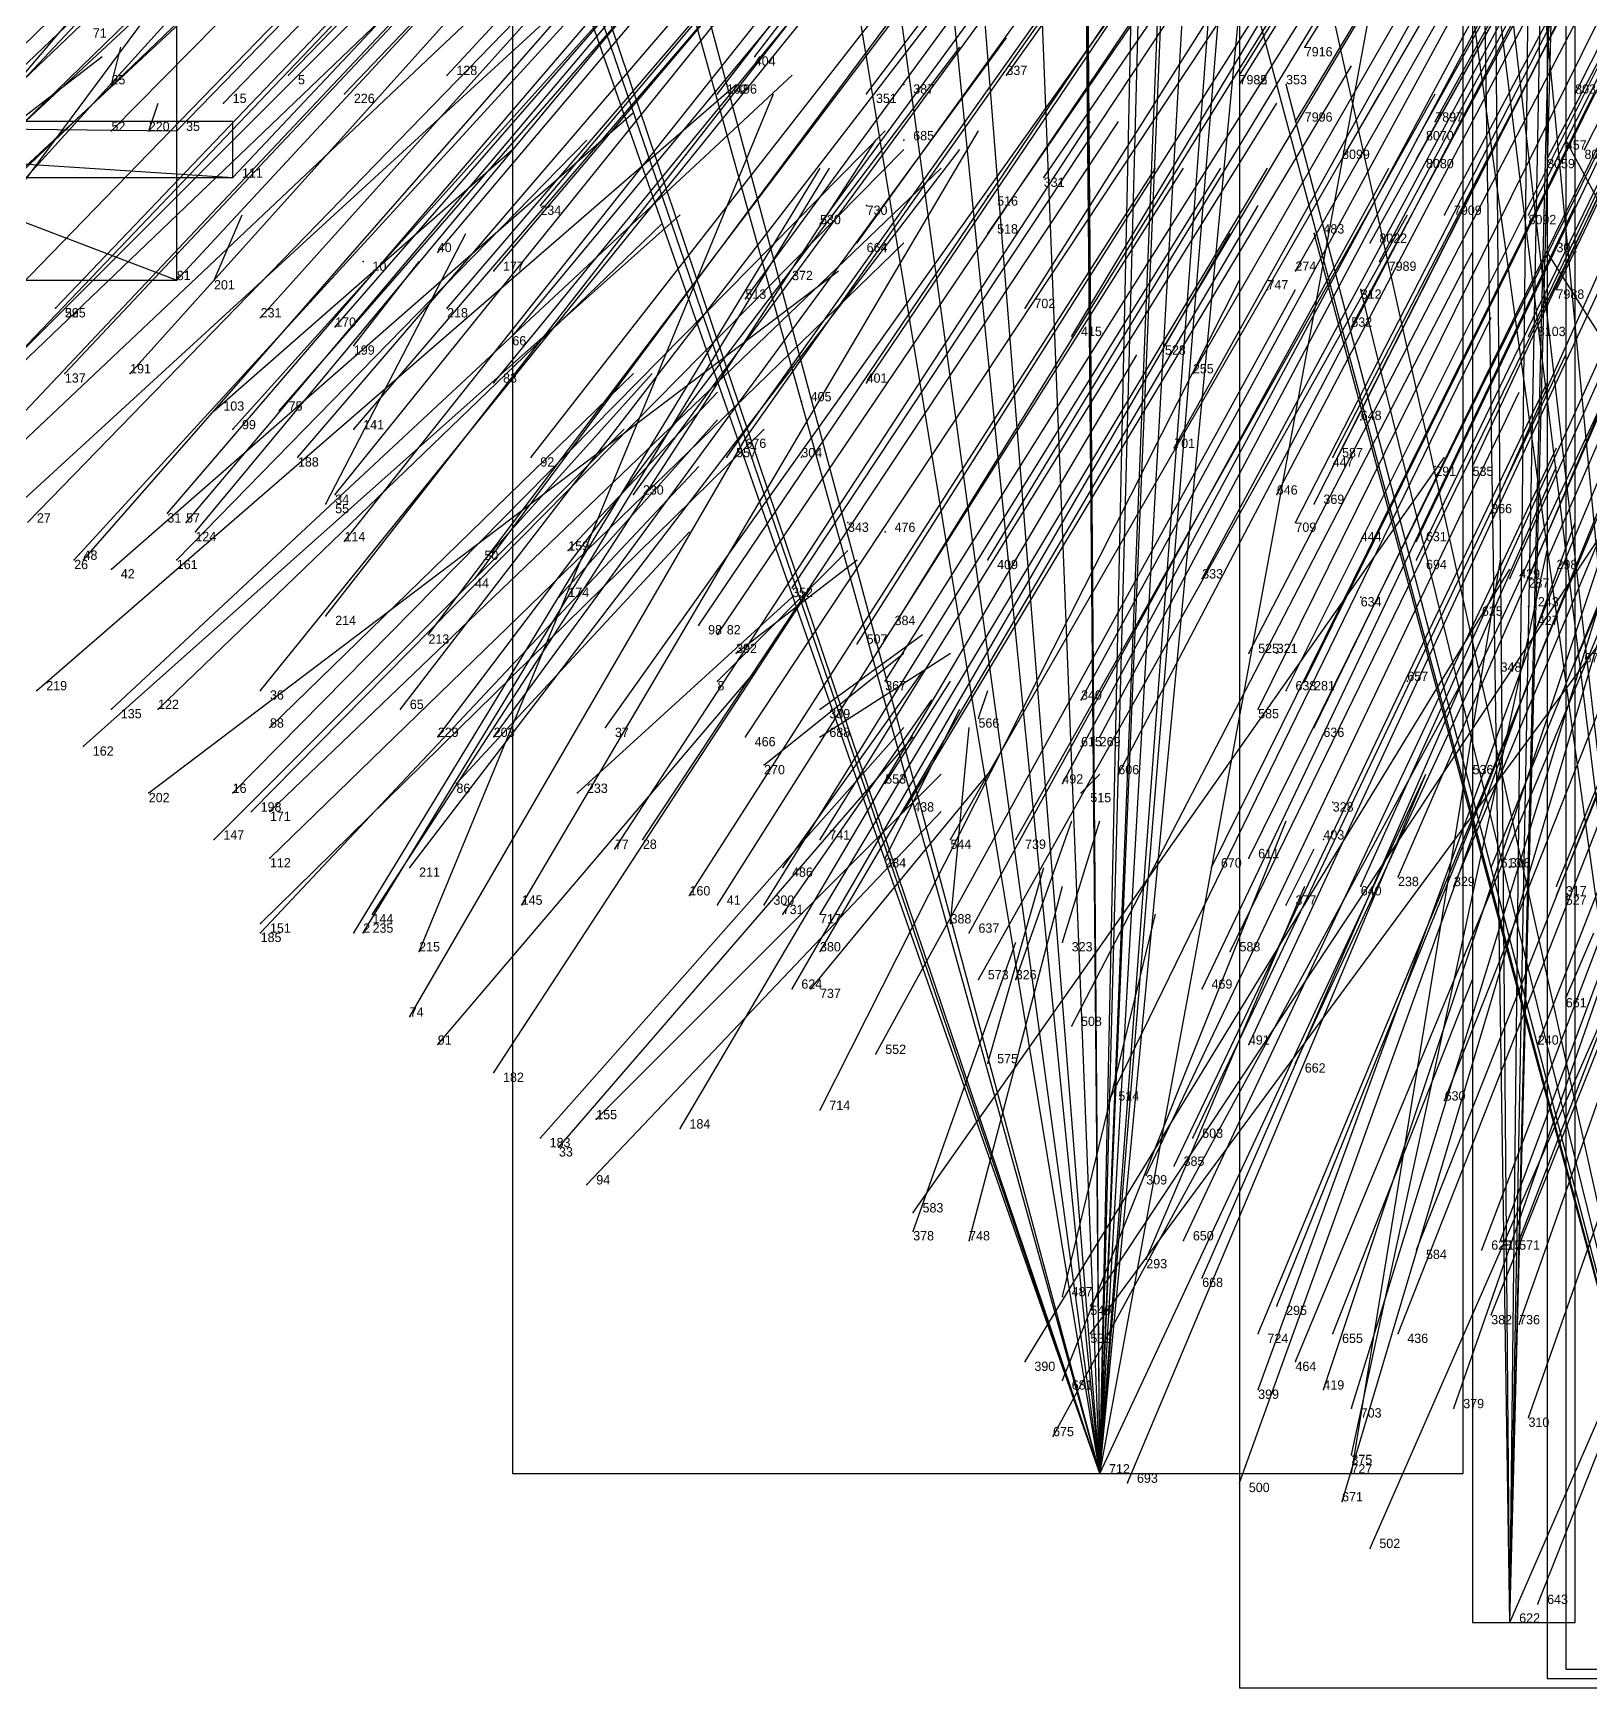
# Model space of a CAD drawing. Extents: x -0.5 to 0.59, y -0.5 to 0.59.
# Drawn here: x -0.3204 to -0.1534, y -0.479 to -0.3015 of the extents above; entities that cross this region are included whole.
import ezdxf

# ---------------------------------------------------------------- set-up
doc = ezdxf.new("R2010")
doc.units = 0
for name, color, linetype in [('Clients', 3, 'CONTINUOUS'), ('Facilities', 3, 'CONTINUOUS'), ('Facilities_lines', 3, 'CONTINUOUS'), ('Min_max_boxes', 1, 'CONTINUOUS'), ('Normals', 1, 'CONTINUOUS'), ('Source_points', 5, 'CONTINUOUS'), ('Text', 3, 'CONTINUOUS')]:
    doc.layers.add(name, color=color, linetype=linetype)

msp = doc.modelspace()

# ---------------------------------------------------------------- linework, layer by layer
at = {"layer": 'Clients', "color": 5}
for p in [(-0.186, -0.307, -1.25), (-0.305, -0.312, -1.09), (-0.156, -0.313, -1.25), (-0.299, -0.317, -1.089), (-0.183, -0.323, -1.25), (-0.158, -0.325, -1.25), (-0.305, -0.328, -1.119), (-0.178, -0.329, -1.25)]:
    msp.add_point(p, dxfattribs=at)
at = {"layer": 'Facilities', "color": 3}
for p in [(-0.184, -0.303, -0.887), (-0.243, -0.304, -0.974), (-0.312, -0.307, -1.25), (-0.293, -0.306, -1.06), (-0.276, -0.306, -1.03), (-0.246, -0.307, -1.25), (-0.227, -0.307, -1.25), (-0.216, -0.306, -0.936), (-0.191, -0.306, -0.903), (-0.191, -0.307, -0.903), (-0.287, -0.308, -1.053), (-0.247, -0.308, -0.987), (-0.231, -0.308, -0.963), (-0.155, -0.308, -0.862), (-0.3, -0.309, -1.076), (-0.312, -0.312, -1.103), (-0.308, -0.312, -1.25), (-0.185, -0.311, -0.904), (-0.17, -0.311, -0.885), (-0.227, -0.313, -1.25), (-0.172, -0.313, -0.892), (-0.154, -0.314, -0.875), (-0.18, -0.315, -0.907), (-0.172, -0.315, -0.897), (-0.158, -0.315, -0.881), (-0.212, -0.317, -0.955), (-0.218, -0.319, -1.25), (-0.266, -0.32, -1.041), (-0.231, -0.32, -1.25), (-0.169, -0.321, -0.906), (-0.16, -0.321, -0.897), (-0.236, -0.322, -0.998), (-0.218, -0.323, -0.974), (-0.232, -0.324, -0.996), (-0.177, -0.324, -0.922), (-0.285, -0.326, -1.25), (-0.277, -0.325, -1.067), (-0.176, -0.326, -0.926), (-0.301, -0.328, -1.25), (-0.271, -0.327, -1.06), (-0.24, -0.328, -1.25), (-0.185, -0.327, -0.939), (-0.244, -0.33, -1.027), (-0.188, -0.329, -1.25), (-0.157, -0.329, -0.912), (-0.318, -0.331, -1.147), (-0.318, -0.331, -1.147), (-0.276, -0.331, -1.078), (-0.214, -0.331, -0.984), (-0.296, -0.332, -1.112), (-0.288, -0.333, -1.1), (-0.179, -0.333, -0.945), (-0.286, -0.335, -1.25), (-0.269, -0.334, -1.073), (-0.209, -0.334, -0.984), (-0.199, -0.335, -0.975), (-0.16, -0.334, -0.925), (-0.317, -0.338, -1.16), (-0.31, -0.338, -1.147), (-0.271, -0.339, -1.083), (-0.231, -0.339, -1.025), (-0.196, -0.338, -0.977), (-0.301, -0.342, -1.25), (-0.294, -0.342, -1.127), (-0.238, -0.341, -1.25), (-0.299, -0.344, -1.139), (-0.286, -0.344, -1.118), (-0.178, -0.343, -1.25), (-0.244, -0.345, -1.058), (-0.198, -0.346, -0.996), (-0.292, -0.347, -1.135), (-0.267, -0.347, -1.095), (-0.246, -0.347, -1.062), (-0.238, -0.347, -1.25), (-0.181, -0.347, -0.978), (-0.181, -0.348, -0.981), (-0.17, -0.348, -1.25), (-0.166, -0.348, -0.965), (-0.288, -0.351, -1.136), (-0.256, -0.351, -1.085), (-0.187, -0.351, -0.994), (-0.306, -0.353, -1.169), (-0.289, -0.352, -1.25), (-0.183, -0.352, -0.991), (-0.164, -0.353, -0.973), (-0.304, -0.354, -1.167), (-0.303, -0.355, -1.168), (-0.233, -0.354, -1.25), (-0.229, -0.355, -1.25), (-0.185, -0.354, -1), (-0.287, -0.356, -1.144), (-0.178, -0.356, -1.25), (-0.172, -0.356, -0.987), (-0.316, -0.358, -1.194), (-0.315, -0.358, -1.192), (-0.305, -0.358, -1.25), (-0.272, -0.358, -1.25), (-0.263, -0.357, -1.25), (-0.218, -0.358, -1.048), (-0.172, -0.358, -0.993), (-0.158, -0.358, -0.978), (-0.312, -0.359, -1.25), (-0.273, -0.36, -1.13), (-0.195, -0.36, -1.024), (-0.162, -0.36, -0.986), (-0.16, -0.36, -0.986), (-0.264, -0.362, -1.25), (-0.239, -0.361, -1.083), (-0.178, -0.362, -1.25), (-0.16, -0.363, -1.25), (-0.289, -0.364, -1.163), (-0.249, -0.365, -1.105), (-0.228, -0.365, -1.075), (-0.165, -0.364, -1.25), (-0.159, -0.365, -0.995), (-0.278, -0.366, -1.15), (-0.247, -0.366, -1.103), (-0.232, -0.367, -1.085), (-0.245, -0.368, -1.25), (-0.19, -0.368, -1.034), (-0.187, -0.368, -1.25), (-0.164, -0.369, -1.25), (-0.155, -0.369, -1.001), (-0.32, -0.372, -1.226), (-0.296, -0.372, -1.189), (-0.247, -0.371, -1.25), (-0.229, -0.371, -1.091), (-0.186, -0.372, -1.039), (-0.184, -0.371, -1.036), (-0.173, -0.371, -1.25), (-0.312, -0.374, -1.218), (-0.307, -0.374, -1.25), (-0.281, -0.374, -1.168), (-0.236, -0.374, -1.25), (-0.208, -0.373, -1.068), (-0.189, -0.374, -1.048), (-0.295, -0.376, -1.25), (-0.259, -0.376, -1.141), (-0.219, -0.375, -1.25), (-0.183, -0.376, -1.046), (-0.315, -0.378, -1.25), (-0.277, -0.377, -1.169), (-0.271, -0.377, -1.16), (-0.244, -0.377, -1.123), (-0.236, -0.377, -1.25), (-0.208, -0.378, -1.25), (-0.206, -0.377, -1.075), (-0.242, -0.38, -1.25), (-0.204, -0.381, -1.081), (-0.167, -0.381, -1.25), (-0.308, -0.383, -1.229), (-0.299, -0.383, -1.214), (-0.275, -0.382, -1.25), (-0.262, -0.383, -1.25), (-0.229, -0.382, -1.25), (-0.21, -0.382, -1.09), (-0.208, -0.383, -1.25), (-0.297, -0.385, -1.215), (-0.295, -0.385, -1.214), (-0.227, -0.385, -1.116), (-0.181, -0.384, -1.25), (-0.301, -0.388, -1.25), (-0.255, -0.388, -1.162), (-0.236, -0.388, -1.134), (-0.222, -0.388, -1.119), (-0.215, -0.388, -1.11), (-0.182, -0.388, -1.25), (-0.295, -0.39, -1.223), (-0.258, -0.389, -1.166), (-0.229, -0.39, -1.25), (-0.19, -0.39, -1.084), (-0.28, -0.391, -1.202), (-0.24, -0.391, -1.25), (-0.194, -0.391, -1.09), (-0.174, -0.392, -1.073), (-0.164, -0.391, -1.06), (-0.162, -0.391, -1.25), (-0.25, -0.394, -1.166), (-0.178, -0.393, -1.079), (-0.168, -0.393, -1.068), (-0.157, -0.393, -1.058), (-0.157, -0.394, -1.061), (-0.268, -0.395, -1.193), (-0.247, -0.395, -1.163), (-0.242, -0.395, -1.157), (-0.186, -0.395, -1.25), (-0.296, -0.397, -1.238), (-0.284, -0.396, -1.218), (-0.24, -0.396, -1.25), (-0.236, -0.396, -1.153), (-0.222, -0.397, -1.25), (-0.296, -0.398, -1.241), (-0.286, -0.398, -1.224), (-0.285, -0.398, -1.223), (-0.22, -0.398, -1.136), (-0.21, -0.399, -1.25), (-0.279, -0.4, -1.218), (-0.236, -0.4, -1.161), (-0.192, -0.4, -1.109), (-0.239, -0.404, -1.173), (-0.237, -0.404, -1.25), (-0.219, -0.403, -1.146), (-0.215, -0.403, -1.25), (-0.195, -0.404, -1.121), (-0.156, -0.405, -1.25), (-0.28, -0.407, -1.235), (-0.209, -0.408, -1.145), (-0.277, -0.41, -1.25), (-0.19, -0.41, -1.13), (-0.159, -0.41, -1.099), (-0.23, -0.411, -1.177), (-0.271, -0.413, -1.235), (-0.218, -0.412, -1.25), (-0.185, -0.412, -1.13), (-0.236, -0.417, -1.197), (-0.205, -0.416, -1.159), (-0.169, -0.416, -1.123), (-0.26, -0.418, -1.25), (-0.266, -0.42, -1.244), (-0.251, -0.419, -1.22), (-0.196, -0.42, -1.159), (-0.264, -0.421, -1.25), (-0.201, -0.424, -1.174), (-0.198, -0.423, -1.167), (-0.261, -0.425, -1.246), (-0.226, -0.428, -1.209), (-0.226, -0.43, -1.25), (-0.22, -0.431, -1.25), (-0.197, -0.431, -1.184), (-0.163, -0.431, -1.153), (-0.161, -0.431, -1.25), (-0.201, -0.433, -1.25), (-0.172, -0.432, -1.162), (-0.165, -0.432, -1.156), (-0.195, -0.435, -1.193), (-0.21, -0.437, -1.25), (-0.207, -0.438, -1.212), (-0.187, -0.438, -1.191), (-0.164, -0.439, -1.25), (-0.161, -0.44, -1.171), (-0.207, -0.441, -1.218), (-0.189, -0.441, -1.2), (-0.181, -0.441, -1.25), (-0.174, -0.441, -1.186), (-0.214, -0.444, -1.233), (-0.185, -0.444, -1.204), (-0.21, -0.446, -1.25), (-0.189, -0.447, -1.214), (-0.182, -0.447, -1.206), (-0.179, -0.449, -1.208), (-0.168, -0.449, -1.25), (-0.16, -0.45, -1.195), (-0.211, -0.452, -1.247), (-0.179, -0.454, -1.222), (-0.206, -0.456, -1.25), (-0.179, -0.456, -1.225), (-0.203, -0.457, -1.25), (-0.191, -0.457, -1.239), (-0.18, -0.459, -1.232), (-0.177, -0.464, -1.25), (-0.159, -0.47, -1.239), (-0.162, -0.472, -1.246)]:
    msp.add_point(p, dxfattribs=at)
at = {"layer": 'Facilities_lines', "color": 3}
for p, q in [((-0.162, -0.472, -1.246), (-0.156, -0.155, -1.25)), ((-0.162, -0.472, -1.246), (-0.155, -0.184, -1.25)), ((-0.206, -0.456, -1.25), (-0.186, -0.189, -1.25)), ((-0.162, -0.472, -1.246), (-0.155, -0.2, -1.25)), ((-0.206, -0.456, -1.25), (-0.208, -0.203, -1.25)), ((-0.162, -0.472, -1.246), (-0.159, -0.207, -1.25)), ((-0.162, -0.472, -1.246), (-0.166, -0.212, -1.25)), ((-0.206, -0.456, -1.25), (-0.208, -0.222, -1.25)), ((-0.206, -0.456, -1.25), (-0.2, -0.229, -1.25)), ((-0.206, -0.456, -1.25), (-0.197, -0.23, -1.25)), ((-0.206, -0.456, -1.25), (-0.208, -0.234, -1.25)), ((-0.206, -0.456, -1.25), (-0.236, -0.236, -1.25)), ((-0.206, -0.456, -1.25), (-0.228, -0.236, -1.25)), ((-0.206, -0.456, -1.25), (-0.185, -0.236, -1.25)), ((-0.206, -0.456, -1.25), (-0.197, -0.242, -1.25)), ((-0.162, -0.472, -1.246), (-0.164, -0.243, -1.25)), ((-0.206, -0.456, -1.25), (-0.167, -0.245, -1.25)), ((-0.206, -0.456, -1.25), (-0.214, -0.253, -1.25)), ((-0.206, -0.456, -1.25), (-0.195, -0.262, -1.25)), ((-0.206, -0.456, -1.25), (-0.257, -0.266, -1.25)), ((-0.206, -0.456, -1.25), (-0.221, -0.266, -1.25)), ((-0.206, -0.456, -1.25), (-0.202, -0.27, -1.25)), ((-0.206, -0.456, -1.25), (-0.191, -0.272, -1.25)), ((-0.206, -0.456, -1.25), (-0.268, -0.275, -1.25)), ((-0.206, -0.456, -1.25), (-0.269, -0.276, -1.25)), ((-0.206, -0.456, -1.25), (-0.255, -0.28, -1.25)), ((-0.206, -0.456, -1.25), (-0.264, -0.284, -1.25)), ((-0.141, -0.479, -1.249), (-0.184, -0.286, -1.25)), ((-0.405, -0.29, -1.245), (-0.305, -0.328, -1.119)), ((-0.141, -0.479, -1.249), (-0.159, -0.291, -1.25)), ((-0.141, -0.479, -1.249), (-0.191, -0.292, -1.25)), ((-0.141, -0.479, -1.249), (-0.164, -0.292, -1.25)), ((-0.206, -0.456, -1.25), (-0.232, -0.298, -1.25)), ((-0.141, -0.479, -1.249), (-0.162, -0.297, -1.25)), ((-0.141, -0.479, -1.249), (-0.166, -0.299, -1.25)), ((-0.141, -0.479, -1.249), (-0.186, -0.307, -1.25)), ((-0.391, -0.311, -1.249), (-0.305, -0.312, -1.09)), ((-0.391, -0.311, -1.249), (-0.299, -0.317, -1.089)), ((-0.068, -0.477, -1.25), (-0.156, -0.313, -1.25)), ((-0.141, -0.479, -1.249), (-0.183, -0.323, -1.25)), ((-0.061, -0.478, -1.25), (-0.158, -0.325, -1.25)), ((-0.141, -0.479, -1.249), (-0.178, -0.329, -1.25))]:
    msp.add_line(p, q, dxfattribs=at)
at = {"layer": 'Min_max_boxes', "color": 1}
for p, q in [((-0.158, -0.076, -1.25), (-0.158, -0.478, -1.25)), ((-0.158, -0.076, -1.113), (-0.158, -0.478, -1.113)), ((-0.191, -0.129, -1.25), (-0.191, -0.479, -1.25)), ((-0.191, -0.129, -1.249), (-0.191, -0.479, -1.249)), ((-0.156, -0.135, -1.25), (-0.156, -0.477, -1.25)), ((-0.156, -0.135, -1.25), (-0.156, -0.477, -1.25)), ((-0.166, -0.155, -1.25), (-0.166, -0.472, -1.25)), ((-0.166, -0.155, -1.246), (-0.166, -0.472, -1.246)), ((-0.155, -0.472, -1.25), (-0.155, -0.155, -1.25)), ((-0.155, -0.472, -1.246), (-0.155, -0.155, -1.246)), ((-0.269, -0.189, -1.25), (-0.269, -0.456, -1.25)), ((-0.269, -0.189, -1.25), (-0.269, -0.456, -1.25)), ((-0.167, -0.456, -1.25), (-0.167, -0.189, -1.25)), ((-0.167, -0.456, -1.25), (-0.167, -0.189, -1.25)), ((-0.305, -0.328, -1.245), (-0.305, -0.29, -1.245)), ((-0.305, -0.328, -1.119), (-0.305, -0.29, -1.119)), ((-0.299, -0.311, -1.249), (-0.391, -0.311, -1.249)), ((-0.299, -0.311, -1.089), (-0.391, -0.311, -1.089)), ((-0.299, -0.317, -1.249), (-0.299, -0.311, -1.249)), ((-0.299, -0.317, -1.089), (-0.299, -0.311, -1.089)), ((-0.299, -0.311, -1.249), (-0.299, -0.311, -1.089)), ((-0.391, -0.317, -1.249), (-0.299, -0.317, -1.249)), ((-0.391, -0.317, -1.089), (-0.299, -0.317, -1.089)), ((-0.299, -0.317, -1.249), (-0.299, -0.317, -1.089)), ((-0.405, -0.328, -1.245), (-0.305, -0.328, -1.245)), ((-0.405, -0.328, -1.119), (-0.305, -0.328, -1.119)), ((-0.305, -0.328, -1.245), (-0.305, -0.328, -1.119)), ((-0.269, -0.456, -1.25), (-0.167, -0.456, -1.25)), ((-0.269, -0.456, -1.25), (-0.167, -0.456, -1.25)), ((-0.269, -0.456, -1.25), (-0.269, -0.456, -1.25)), ((-0.167, -0.456, -1.25), (-0.167, -0.456, -1.25)), ((-0.166, -0.472, -1.25), (-0.155, -0.472, -1.25)), ((-0.166, -0.472, -1.246), (-0.155, -0.472, -1.246)), ((-0.166, -0.472, -1.25), (-0.166, -0.472, -1.246)), ((-0.155, -0.472, -1.25), (-0.155, -0.472, -1.246)), ((-0.156, -0.477, -1.25), (-0.065, -0.477, -1.25)), ((-0.156, -0.477, -1.25), (-0.065, -0.477, -1.25)), ((-0.156, -0.477, -1.25), (-0.156, -0.477, -1.25)), ((-0.191, -0.479, -1.25), (-0.123, -0.479, -1.25)), ((-0.191, -0.479, -1.249), (-0.123, -0.479, -1.249)), ((-0.191, -0.479, -1.25), (-0.191, -0.479, -1.249)), ((-0.158, -0.478, -1.25), (-0.049, -0.478, -1.25)), ((-0.158, -0.478, -1.113), (-0.049, -0.478, -1.113)), ((-0.158, -0.478, -1.25), (-0.158, -0.478, -1.113))]:
    msp.add_line(p, q, dxfattribs=at)
at = {"layer": 'Normals', "color": 1}
for p, q in [((-0.184, -0.303, -0.887), (-0.135, -0.225, -0.925)), ((-0.155, -0.308, -0.862), (-0.113, -0.225, -0.899)), ((-0.191, -0.306, -0.903), (-0.142, -0.227, -0.94)), ((-0.191, -0.307, -0.903), (-0.142, -0.228, -0.94)), ((-0.243, -0.304, -0.974), (-0.186, -0.23, -1.01)), ((-0.216, -0.306, -0.936), (-0.162, -0.23, -0.973)), ((-0.17, -0.311, -0.885), (-0.125, -0.229, -0.922)), ((-0.185, -0.311, -0.904), (-0.137, -0.231, -0.941)), ((-0.172, -0.313, -0.892), (-0.127, -0.232, -0.93)), ((-0.154, -0.314, -0.875), (-0.112, -0.231, -0.912)), ((-0.247, -0.308, -0.987), (-0.19, -0.234, -1.023)), ((-0.231, -0.308, -0.963), (-0.175, -0.234, -0.999)), ((-0.18, -0.315, -0.907), (-0.133, -0.234, -0.943)), ((-0.172, -0.315, -0.897), (-0.127, -0.234, -0.934)), ((-0.158, -0.315, -0.881), (-0.115, -0.233, -0.918)), ((-0.276, -0.306, -1.03), (-0.213, -0.238, -1.067)), ((-0.169, -0.321, -0.906), (-0.125, -0.238, -0.943)), ((-0.16, -0.321, -0.897), (-0.118, -0.238, -0.934)), ((-0.293, -0.306, -1.06), (-0.229, -0.24, -1.097)), ((-0.287, -0.308, -1.053), (-0.223, -0.241, -1.09)), ((-0.212, -0.317, -0.955), (-0.16, -0.241, -0.991)), ((-0.3, -0.309, -1.076), (-0.235, -0.242, -1.113)), ((-0.177, -0.324, -0.922), (-0.132, -0.243, -0.96)), ((-0.323, -0.308, -1.116), (-0.256, -0.244, -1.153)), ((-0.176, -0.326, -0.926), (-0.132, -0.244, -0.963)), ((-0.312, -0.312, -1.103), (-0.247, -0.246, -1.14)), ((-0.305, -0.312, -1.09), (-0.24, -0.245, -1.127)), ((-0.218, -0.323, -0.974), (-0.165, -0.246, -1.01)), ((-0.185, -0.327, -0.939), (-0.139, -0.246, -0.976)), ((-0.157, -0.329, -0.912), (-0.117, -0.245, -0.949)), ((-0.236, -0.322, -0.998), (-0.181, -0.247, -1.035)), ((-0.334, -0.315, -1.148), (-0.267, -0.25, -1.185)), ((-0.299, -0.317, -1.089), (-0.235, -0.249, -1.126)), ((-0.266, -0.32, -1.041), (-0.206, -0.249, -1.078)), ((-0.232, -0.324, -0.996), (-0.178, -0.249, -1.034)), ((-0.16, -0.334, -0.925), (-0.12, -0.25, -0.962)), ((-0.214, -0.331, -0.984), (-0.164, -0.252, -1.022)), ((-0.179, -0.333, -0.945), (-0.135, -0.251, -0.982)), ((-0.336, -0.319, -1.157), (-0.269, -0.255, -1.195)), ((-0.277, -0.325, -1.067), (-0.217, -0.254, -1.105)), ((-0.244, -0.33, -1.027), (-0.189, -0.255, -1.064)), ((-0.209, -0.334, -0.984), (-0.161, -0.254, -1.022)), ((-0.271, -0.327, -1.06), (-0.211, -0.256, -1.098)), ((-0.199, -0.335, -0.975), (-0.152, -0.256, -1.013)), ((-0.196, -0.338, -0.977), (-0.15, -0.258, -1.014)), ((-0.305, -0.328, -1.119), (-0.242, -0.26, -1.157)), ((-0.276, -0.331, -1.078), (-0.216, -0.261, -1.116)), ((-0.231, -0.339, -1.025), (-0.179, -0.262, -1.063)), ((-0.318, -0.331, -1.147), (-0.254, -0.264, -1.184)), ((-0.318, -0.331, -1.147), (-0.254, -0.264, -1.184)), ((-0.296, -0.332, -1.112), (-0.234, -0.263, -1.149)), ((-0.288, -0.333, -1.1), (-0.227, -0.263, -1.138)), ((-0.269, -0.334, -1.073), (-0.21, -0.263, -1.11)), ((-0.181, -0.347, -0.978), (-0.138, -0.264, -1.015)), ((-0.166, -0.348, -0.965), (-0.127, -0.264, -1.002)), ((-0.345, -0.334, -1.2), (-0.274, -0.265, -1.217)), ((-0.342, -0.34, -1.205), (-0.275, -0.266, -1.217)), ((-0.339, -0.333, -1.189), (-0.269, -0.266, -1.209)), ((-0.198, -0.346, -0.996), (-0.153, -0.265, -1.033)), ((-0.181, -0.348, -0.981), (-0.139, -0.265, -1.018)), ((-0.271, -0.339, -1.083), (-0.212, -0.267, -1.121)), ((-0.164, -0.353, -0.973), (-0.126, -0.268, -1.009)), ((-0.329, -0.336, -1.176), (-0.264, -0.269, -1.213)), ((-0.31, -0.338, -1.147), (-0.248, -0.269, -1.185)), ((-0.187, -0.351, -0.994), (-0.144, -0.269, -1.032)), ((-0.183, -0.352, -0.991), (-0.141, -0.269, -1.028)), ((-0.324, -0.338, -1.17), (-0.26, -0.271, -1.208)), ((-0.317, -0.338, -1.16), (-0.254, -0.271, -1.197)), ((-0.246, -0.347, -1.062), (-0.192, -0.271, -1.1)), ((-0.244, -0.345, -1.058), (-0.191, -0.27, -1.096)), ((-0.294, -0.342, -1.127), (-0.233, -0.272, -1.164)), ((-0.185, -0.354, -1), (-0.143, -0.272, -1.037)), ((-0.172, -0.356, -0.987), (-0.132, -0.272, -1.025)), ((-0.158, -0.358, -0.978), (-0.121, -0.273, -1.015)), ((-0.299, -0.344, -1.139), (-0.237, -0.275, -1.177)), ((-0.286, -0.344, -1.118), (-0.226, -0.274, -1.156)), ((-0.267, -0.347, -1.095), (-0.21, -0.274, -1.133)), ((-0.172, -0.358, -0.993), (-0.132, -0.275, -1.031)), ((-0.162, -0.36, -0.986), (-0.124, -0.275, -1.023)), ((-0.16, -0.36, -0.986), (-0.124, -0.275, -1.023)), ((-0.358, -0.349, -1.25), (-0.296, -0.276, -1.222)), ((-0.329, -0.344, -1.191), (-0.258, -0.276, -1.208)), ((-0.325, -0.346, -1.186), (-0.259, -0.276, -1.215)), ((-0.256, -0.351, -1.085), (-0.201, -0.276, -1.123)), ((-0.292, -0.347, -1.135), (-0.232, -0.277, -1.172)), ((-0.195, -0.36, -1.024), (-0.151, -0.278, -1.061)), ((-0.288, -0.351, -1.136), (-0.23, -0.279, -1.174)), ((-0.218, -0.358, -1.048), (-0.17, -0.279, -1.085)), ((-0.159, -0.365, -0.995), (-0.123, -0.279, -1.032)), ((-0.321, -0.354, -1.194), (-0.253, -0.284, -1.217)), ((-0.306, -0.353, -1.169), (-0.246, -0.283, -1.206)), ((-0.304, -0.354, -1.167), (-0.244, -0.283, -1.204)), ((-0.303, -0.355, -1.168), (-0.244, -0.284, -1.205)), ((-0.287, -0.356, -1.144), (-0.229, -0.283, -1.181)), ((-0.239, -0.361, -1.083), (-0.188, -0.284, -1.12)), ((-0.155, -0.369, -1.001), (-0.119, -0.283, -1.038)), ((-0.19, -0.368, -1.034), (-0.147, -0.285, -1.071)), ((-0.323, -0.353, -1.198), (-0.25, -0.286, -1.208)), ((-0.316, -0.358, -1.194), (-0.251, -0.287, -1.221)), ((-0.315, -0.358, -1.192), (-0.252, -0.286, -1.222)), ((-0.273, -0.36, -1.13), (-0.218, -0.286, -1.167)), ((-0.228, -0.365, -1.075), (-0.179, -0.286, -1.113)), ((-0.336, -0.322, -1.25), (-0.305, -0.289, -1.161)), ((-0.249, -0.365, -1.105), (-0.197, -0.288, -1.142)), ((-0.247, -0.366, -1.103), (-0.195, -0.289, -1.141)), ((-0.232, -0.367, -1.085), (-0.182, -0.288, -1.122)), ((-0.186, -0.372, -1.039), (-0.144, -0.288, -1.075)), ((-0.184, -0.371, -1.036), (-0.143, -0.288, -1.073)), ((-0.344, -0.358, -1.243), (-0.277, -0.291, -1.213)), ((-0.336, -0.359, -1.23), (-0.264, -0.291, -1.216)), ((-0.289, -0.364, -1.163), (-0.232, -0.291, -1.2)), ((-0.189, -0.374, -1.048), (-0.148, -0.291, -1.085)), ((-0.278, -0.366, -1.15), (-0.222, -0.292, -1.187)), ((-0.208, -0.373, -1.068), (-0.164, -0.292, -1.106)), ((-0.183, -0.376, -1.046), (-0.142, -0.292, -1.082)), ((-0.332, -0.321, -1.25), (-0.303, -0.294, -1.158)), ((-0.327, -0.325, -1.25), (-0.304, -0.294, -1.158)), ((-0.229, -0.371, -1.091), (-0.18, -0.293, -1.129)), ((-0.206, -0.377, -1.075), (-0.163, -0.296, -1.112)), ((-0.329, -0.323, -1.25), (-0.301, -0.297, -1.157)), ((-0.296, -0.372, -1.189), (-0.237, -0.299, -1.223)), ((-0.204, -0.381, -1.081), (-0.161, -0.299, -1.118)), ((-0.281, -0.374, -1.168), (-0.224, -0.3, -1.206)), ((-0.259, -0.376, -1.141), (-0.205, -0.3, -1.178)), ((-0.244, -0.377, -1.123), (-0.193, -0.3, -1.16)), ((-0.21, -0.382, -1.09), (-0.166, -0.3, -1.127)), ((-0.312, -0.307, -1.25), (-0.311, -0.303, -1.15)), ((-0.277, -0.377, -1.169), (-0.221, -0.303, -1.207)), ((-0.271, -0.377, -1.16), (-0.216, -0.302, -1.197)), ((-0.326, -0.314, -1.25), (-0.313, -0.304, -1.151)), ((-0.227, -0.385, -1.116), (-0.179, -0.305, -1.153)), ((-0.164, -0.391, -1.06), (-0.129, -0.305, -1.097)), ((-0.32, -0.372, -1.226), (-0.245, -0.307, -1.208)), ((-0.312, -0.374, -1.218), (-0.239, -0.306, -1.215)), ((-0.246, -0.307, -1.25), (-0.246, -0.307, -1.15)), ((-0.227, -0.307, -1.25), (-0.227, -0.307, -1.15)), ((-0.19, -0.39, -1.084), (-0.149, -0.307, -1.121)), ((-0.186, -0.307, -1.25), (-0.186, -0.307, -1.15)), ((-0.174, -0.392, -1.073), (-0.137, -0.307, -1.11)), ((-0.168, -0.393, -1.068), (-0.132, -0.307, -1.105)), ((-0.157, -0.393, -1.058), (-0.122, -0.307, -1.095)), ((-0.279, -0.4, -1.218), (-0.241, -0.308, -1.203)), ((-0.222, -0.388, -1.119), (-0.176, -0.308, -1.156)), ((-0.215, -0.388, -1.11), (-0.17, -0.308, -1.147)), ((-0.194, -0.391, -1.09), (-0.153, -0.308, -1.128)), ((-0.157, -0.394, -1.061), (-0.122, -0.308, -1.098)), ((-0.312, -0.359, -1.25), (-0.256, -0.31, -1.183)), ((-0.308, -0.312, -1.25), (-0.307, -0.309, -1.15)), ((-0.236, -0.388, -1.134), (-0.187, -0.309, -1.171)), ((-0.178, -0.393, -1.079), (-0.14, -0.309, -1.116)), ((-0.299, -0.383, -1.214), (-0.229, -0.312, -1.216)), ((-0.268, -0.395, -1.193), (-0.219, -0.312, -1.219)), ((-0.258, -0.389, -1.166), (-0.207, -0.311, -1.204)), ((-0.255, -0.388, -1.162), (-0.204, -0.311, -1.199)), ((-0.305, -0.358, -1.25), (-0.261, -0.313, -1.172)), ((-0.301, -0.342, -1.25), (-0.269, -0.314, -1.159)), ((-0.297, -0.385, -1.215), (-0.227, -0.314, -1.221)), ((-0.284, -0.396, -1.218), (-0.23, -0.313, -1.206)), ((-0.28, -0.391, -1.202), (-0.221, -0.314, -1.226)), ((-0.227, -0.313, -1.25), (-0.227, -0.313, -1.15)), ((-0.156, -0.313, -1.25), (-0.156, -0.313, -1.15)), ((-0.295, -0.385, -1.214), (-0.223, -0.316, -1.22)), ((-0.286, -0.398, -1.224), (-0.236, -0.316, -1.196)), ((-0.285, -0.398, -1.223), (-0.235, -0.316, -1.195)), ((-0.25, -0.394, -1.166), (-0.2, -0.316, -1.203)), ((-0.247, -0.395, -1.163), (-0.197, -0.316, -1.2)), ((-0.242, -0.395, -1.157), (-0.193, -0.316, -1.194)), ((-0.236, -0.396, -1.153), (-0.188, -0.316, -1.189)), ((-0.22, -0.398, -1.136), (-0.175, -0.316, -1.173)), ((-0.192, -0.4, -1.109), (-0.151, -0.316, -1.145)), ((-0.218, -0.319, -1.25), (-0.218, -0.319, -1.15)), ((-0.315, -0.378, -1.25), (-0.251, -0.321, -1.198)), ((-0.301, -0.328, -1.25), (-0.298, -0.321, -1.15)), ((-0.236, -0.4, -1.161), (-0.189, -0.32, -1.198)), ((-0.231, -0.32, -1.25), (-0.231, -0.32, -1.15)), ((-0.219, -0.403, -1.146), (-0.173, -0.321, -1.182)), ((-0.195, -0.404, -1.121), (-0.155, -0.32, -1.158)), ((-0.307, -0.374, -1.25), (-0.253, -0.322, -1.183)), ((-0.289, -0.352, -1.25), (-0.274, -0.323, -1.155)), ((-0.239, -0.404, -1.173), (-0.192, -0.323, -1.209)), ((-0.183, -0.323, -1.25), (-0.183, -0.323, -1.15)), ((-0.159, -0.41, -1.099), (-0.125, -0.323, -1.136)), ((-0.295, -0.39, -1.223), (-0.227, -0.324, -1.19)), ((-0.286, -0.335, -1.25), (-0.279, -0.326, -1.151)), ((-0.285, -0.326, -1.25), (-0.285, -0.326, -1.15)), ((-0.209, -0.408, -1.145), (-0.166, -0.325, -1.182)), ((-0.19, -0.41, -1.13), (-0.151, -0.326, -1.167)), ((-0.158, -0.325, -1.25), (-0.158, -0.325, -1.15)), ((-0.308, -0.383, -1.229), (-0.234, -0.327, -1.192)), ((-0.24, -0.328, -1.25), (-0.24, -0.328, -1.15)), ((-0.236, -0.417, -1.197), (-0.191, -0.328, -1.212)), ((-0.185, -0.412, -1.13), (-0.146, -0.328, -1.167)), ((-0.23, -0.411, -1.177), (-0.185, -0.329, -1.213)), ((-0.188, -0.329, -1.25), (-0.188, -0.329, -1.15)), ((-0.178, -0.329, -1.25), (-0.178, -0.329, -1.15)), ((-0.169, -0.416, -1.123), (-0.135, -0.33, -1.16)), ((-0.205, -0.416, -1.159), (-0.164, -0.332, -1.196)), ((-0.251, -0.419, -1.22), (-0.202, -0.336, -1.193)), ((-0.196, -0.42, -1.159), (-0.156, -0.336, -1.196)), ((-0.295, -0.376, -1.25), (-0.256, -0.338, -1.166)), ((-0.272, -0.358, -1.25), (-0.254, -0.338, -1.154)), ((-0.198, -0.423, -1.167), (-0.158, -0.339, -1.205)), ((-0.263, -0.357, -1.25), (-0.247, -0.34, -1.153)), ((-0.201, -0.424, -1.174), (-0.161, -0.34, -1.211)), ((-0.238, -0.341, -1.25), (-0.238, -0.341, -1.15)), ((-0.301, -0.388, -1.25), (-0.257, -0.344, -1.172)), ((-0.296, -0.397, -1.238), (-0.242, -0.344, -1.172)), ((-0.264, -0.362, -1.25), (-0.247, -0.343, -1.153)), ((-0.178, -0.343, -1.25), (-0.178, -0.343, -1.15)), ((-0.28, -0.407, -1.235), (-0.244, -0.345, -1.165)), ((-0.197, -0.431, -1.184), (-0.157, -0.346, -1.218)), ((-0.172, -0.432, -1.162), (-0.138, -0.346, -1.2)), ((-0.165, -0.432, -1.156), (-0.132, -0.345, -1.193)), ((-0.163, -0.431, -1.153), (-0.131, -0.345, -1.191)), ((-0.238, -0.347, -1.25), (-0.238, -0.347, -1.15)), ((-0.226, -0.428, -1.209), (-0.169, -0.347, -1.226)), ((-0.296, -0.398, -1.241), (-0.249, -0.348, -1.169)), ((-0.195, -0.435, -1.193), (-0.157, -0.348, -1.221)), ((-0.187, -0.438, -1.191), (-0.151, -0.349, -1.218)), ((-0.17, -0.348, -1.25), (-0.17, -0.348, -1.15)), ((-0.189, -0.441, -1.2), (-0.152, -0.352, -1.227)), ((-0.174, -0.441, -1.186), (-0.139, -0.352, -1.215)), ((-0.161, -0.44, -1.171), (-0.13, -0.352, -1.208)), ((-0.275, -0.382, -1.25), (-0.25, -0.355, -1.157)), ((-0.233, -0.354, -1.25), (-0.233, -0.354, -1.15)), ((-0.229, -0.355, -1.25), (-0.229, -0.355, -1.15)), ((-0.207, -0.438, -1.212), (-0.152, -0.355, -1.224)), ((-0.189, -0.447, -1.214), (-0.155, -0.354, -1.228)), ((-0.185, -0.444, -1.204), (-0.148, -0.355, -1.23)), ((-0.182, -0.447, -1.206), (-0.151, -0.354, -1.229)), ((-0.179, -0.449, -1.208), (-0.15, -0.355, -1.227)), ((-0.178, -0.356, -1.25), (-0.178, -0.356, -1.15)), ((-0.247, -0.371, -1.25), (-0.233, -0.357, -1.152)), ((-0.245, -0.368, -1.25), (-0.232, -0.358, -1.151)), ((-0.179, -0.454, -1.222), (-0.158, -0.357, -1.221)), ((-0.179, -0.456, -1.225), (-0.163, -0.358, -1.209)), ((-0.214, -0.444, -1.233), (-0.162, -0.359, -1.227)), ((-0.16, -0.45, -1.195), (-0.128, -0.359, -1.218)), ((-0.271, -0.413, -1.235), (-0.237, -0.361, -1.157)), ((-0.262, -0.383, -1.25), (-0.239, -0.362, -1.155)), ((-0.207, -0.441, -1.218), (-0.148, -0.361, -1.227)), ((-0.178, -0.362, -1.25), (-0.178, -0.362, -1.15)), ((-0.16, -0.363, -1.25), (-0.16, -0.363, -1.15)), ((-0.18, -0.459, -1.232), (-0.152, -0.365, -1.21)), ((-0.165, -0.364, -1.25), (-0.165, -0.364, -1.15)), ((-0.236, -0.374, -1.25), (-0.225, -0.366, -1.151)), ((-0.242, -0.38, -1.25), (-0.227, -0.368, -1.152)), ((-0.236, -0.377, -1.25), (-0.222, -0.368, -1.151)), ((-0.211, -0.452, -1.247), (-0.166, -0.369, -1.215)), ((-0.187, -0.368, -1.25), (-0.187, -0.368, -1.15)), ((-0.164, -0.369, -1.25), (-0.164, -0.369, -1.15)), ((-0.277, -0.41, -1.25), (-0.243, -0.37, -1.165)), ((-0.24, -0.391, -1.25), (-0.225, -0.37, -1.153)), ((-0.229, -0.382, -1.25), (-0.222, -0.371, -1.151)), ((-0.219, -0.375, -1.25), (-0.218, -0.372, -1.15)), ((-0.191, -0.457, -1.239), (-0.16, -0.371, -1.199)), ((-0.173, -0.371, -1.25), (-0.173, -0.371, -1.15)), ((-0.24, -0.396, -1.25), (-0.224, -0.373, -1.154)), ((-0.229, -0.39, -1.25), (-0.221, -0.374, -1.152)), ((-0.266, -0.42, -1.244), (-0.227, -0.376, -1.163)), ((-0.222, -0.397, -1.25), (-0.22, -0.376, -1.152)), ((-0.264, -0.421, -1.25), (-0.226, -0.377, -1.169)), ((-0.208, -0.378, -1.25), (-0.208, -0.378, -1.15)), ((-0.26, -0.418, -1.25), (-0.223, -0.381, -1.165)), ((-0.237, -0.404, -1.25), (-0.218, -0.381, -1.154)), ((-0.208, -0.383, -1.25), (-0.206, -0.381, -1.15)), ((-0.206, -0.456, -1.25), (-0.171, -0.381, -1.193)), ((-0.203, -0.457, -1.25), (-0.171, -0.381, -1.192)), ((-0.167, -0.381, -1.25), (-0.167, -0.381, -1.15)), ((-0.261, -0.425, -1.246), (-0.223, -0.385, -1.162)), ((-0.181, -0.384, -1.25), (-0.181, -0.384, -1.15)), ((-0.215, -0.403, -1.25), (-0.209, -0.386, -1.152)), ((-0.21, -0.399, -1.25), (-0.206, -0.386, -1.151)), ((-0.21, -0.446, -1.25), (-0.186, -0.386, -1.174)), ((-0.182, -0.388, -1.25), (-0.182, -0.388, -1.15)), ((-0.186, -0.395, -1.25), (-0.183, -0.389, -1.15)), ((-0.218, -0.412, -1.25), (-0.212, -0.391, -1.152)), ((-0.162, -0.391, -1.25), (-0.162, -0.391, -1.15)), ((-0.22, -0.431, -1.25), (-0.21, -0.393, -1.158)), ((-0.201, -0.433, -1.25), (-0.184, -0.393, -1.16)), ((-0.159, -0.47, -1.239), (-0.129, -0.394, -1.181)), ((-0.21, -0.437, -1.25), (-0.2, -0.396, -1.159)), ((-0.226, -0.43, -1.25), (-0.215, -0.399, -1.156)), ((-0.156, -0.405, -1.25), (-0.153, -0.398, -1.15)), ((-0.181, -0.441, -1.25), (-0.166, -0.403, -1.159)), ((-0.168, -0.449, -1.25), (-0.152, -0.403, -1.162)), ((-0.164, -0.439, -1.25), (-0.15, -0.404, -1.157)), ((-0.161, -0.431, -1.25), (-0.151, -0.405, -1.154)), ((-0.177, -0.464, -1.25), (-0.152, -0.407, -1.171)), ((-0.162, -0.472, -1.246), (-0.139, -0.419, -1.165))]:
    msp.add_line(p, q, dxfattribs=at)
at = {"layer": 'Source_points', "color": 5}
for p in [(-0.184, -0.303, -0.887), (-0.243, -0.304, -0.974), (-0.312, -0.307, -1.25), (-0.293, -0.306, -1.06), (-0.276, -0.306, -1.03), (-0.246, -0.307, -1.25), (-0.227, -0.307, -1.25), (-0.216, -0.306, -0.936), (-0.191, -0.306, -0.903), (-0.191, -0.307, -0.903), (-0.186, -0.307, -1.25), (-0.287, -0.308, -1.053), (-0.247, -0.308, -0.987), (-0.231, -0.308, -0.963), (-0.155, -0.308, -0.862), (-0.3, -0.309, -1.076), (-0.312, -0.312, -1.103), (-0.308, -0.312, -1.25), (-0.305, -0.312, -1.09), (-0.185, -0.311, -0.904), (-0.17, -0.311, -0.885), (-0.227, -0.313, -1.25), (-0.172, -0.313, -0.892), (-0.156, -0.313, -1.25), (-0.154, -0.314, -0.875), (-0.18, -0.315, -0.907), (-0.172, -0.315, -0.897), (-0.158, -0.315, -0.881), (-0.299, -0.317, -1.089), (-0.212, -0.317, -0.955), (-0.218, -0.319, -1.25), (-0.266, -0.32, -1.041), (-0.231, -0.32, -1.25), (-0.169, -0.321, -0.906), (-0.16, -0.321, -0.897), (-0.236, -0.322, -0.998), (-0.218, -0.323, -0.974), (-0.183, -0.323, -1.25), (-0.232, -0.324, -0.996), (-0.177, -0.324, -0.922), (-0.285, -0.326, -1.25), (-0.277, -0.325, -1.067), (-0.176, -0.326, -0.926), (-0.158, -0.325, -1.25), (-0.305, -0.328, -1.119), (-0.301, -0.328, -1.25), (-0.271, -0.327, -1.06), (-0.24, -0.328, -1.25), (-0.185, -0.327, -0.939), (-0.244, -0.33, -1.027), (-0.188, -0.329, -1.25), (-0.178, -0.329, -1.25), (-0.157, -0.329, -0.912), (-0.318, -0.331, -1.147), (-0.318, -0.331, -1.147), (-0.276, -0.331, -1.078), (-0.214, -0.331, -0.984), (-0.296, -0.332, -1.112), (-0.288, -0.333, -1.1), (-0.179, -0.333, -0.945), (-0.286, -0.335, -1.25), (-0.269, -0.334, -1.073), (-0.209, -0.334, -0.984), (-0.199, -0.335, -0.975), (-0.16, -0.334, -0.925), (-0.317, -0.338, -1.16), (-0.31, -0.338, -1.147), (-0.271, -0.339, -1.083), (-0.231, -0.339, -1.025), (-0.196, -0.338, -0.977), (-0.301, -0.342, -1.25), (-0.294, -0.342, -1.127), (-0.238, -0.341, -1.25), (-0.299, -0.344, -1.139), (-0.286, -0.344, -1.118), (-0.178, -0.343, -1.25), (-0.244, -0.345, -1.058), (-0.198, -0.346, -0.996), (-0.292, -0.347, -1.135), (-0.267, -0.347, -1.095), (-0.246, -0.347, -1.062), (-0.238, -0.347, -1.25), (-0.181, -0.347, -0.978), (-0.181, -0.348, -0.981), (-0.17, -0.348, -1.25), (-0.166, -0.348, -0.965), (-0.288, -0.351, -1.136), (-0.256, -0.351, -1.085), (-0.187, -0.351, -0.994), (-0.306, -0.353, -1.169), (-0.289, -0.352, -1.25), (-0.183, -0.352, -0.991), (-0.164, -0.353, -0.973), (-0.304, -0.354, -1.167), (-0.303, -0.355, -1.168), (-0.233, -0.354, -1.25), (-0.229, -0.355, -1.25), (-0.185, -0.354, -1), (-0.287, -0.356, -1.144), (-0.178, -0.356, -1.25), (-0.172, -0.356, -0.987), (-0.316, -0.358, -1.194), (-0.315, -0.358, -1.192), (-0.305, -0.358, -1.25), (-0.272, -0.358, -1.25), (-0.263, -0.357, -1.25), (-0.218, -0.358, -1.048), (-0.172, -0.358, -0.993), (-0.158, -0.358, -0.978), (-0.312, -0.359, -1.25), (-0.273, -0.36, -1.13), (-0.195, -0.36, -1.024), (-0.162, -0.36, -0.986), (-0.16, -0.36, -0.986), (-0.264, -0.362, -1.25), (-0.239, -0.361, -1.083), (-0.178, -0.362, -1.25), (-0.16, -0.363, -1.25), (-0.289, -0.364, -1.163), (-0.249, -0.365, -1.105), (-0.228, -0.365, -1.075), (-0.165, -0.364, -1.25), (-0.159, -0.365, -0.995), (-0.278, -0.366, -1.15), (-0.247, -0.366, -1.103), (-0.232, -0.367, -1.085), (-0.245, -0.368, -1.25), (-0.19, -0.368, -1.034), (-0.187, -0.368, -1.25), (-0.164, -0.369, -1.25), (-0.155, -0.369, -1.001), (-0.32, -0.372, -1.226), (-0.296, -0.372, -1.189), (-0.247, -0.371, -1.25), (-0.229, -0.371, -1.091), (-0.186, -0.372, -1.039), (-0.184, -0.371, -1.036), (-0.173, -0.371, -1.25), (-0.312, -0.374, -1.218), (-0.307, -0.374, -1.25), (-0.281, -0.374, -1.168), (-0.236, -0.374, -1.25), (-0.208, -0.373, -1.068), (-0.189, -0.374, -1.048), (-0.295, -0.376, -1.25), (-0.259, -0.376, -1.141), (-0.219, -0.375, -1.25), (-0.183, -0.376, -1.046), (-0.315, -0.378, -1.25), (-0.277, -0.377, -1.169), (-0.271, -0.377, -1.16), (-0.244, -0.377, -1.123), (-0.236, -0.377, -1.25), (-0.208, -0.378, -1.25), (-0.206, -0.377, -1.075), (-0.242, -0.38, -1.25), (-0.204, -0.381, -1.081), (-0.167, -0.381, -1.25), (-0.308, -0.383, -1.229), (-0.299, -0.383, -1.214), (-0.275, -0.382, -1.25), (-0.262, -0.383, -1.25), (-0.229, -0.382, -1.25), (-0.21, -0.382, -1.09), (-0.208, -0.383, -1.25), (-0.297, -0.385, -1.215), (-0.295, -0.385, -1.214), (-0.227, -0.385, -1.116), (-0.181, -0.384, -1.25), (-0.301, -0.388, -1.25), (-0.255, -0.388, -1.162), (-0.236, -0.388, -1.134), (-0.222, -0.388, -1.119), (-0.215, -0.388, -1.11), (-0.182, -0.388, -1.25), (-0.295, -0.39, -1.223), (-0.258, -0.389, -1.166), (-0.229, -0.39, -1.25), (-0.19, -0.39, -1.084), (-0.28, -0.391, -1.202), (-0.24, -0.391, -1.25), (-0.194, -0.391, -1.09), (-0.174, -0.392, -1.073), (-0.164, -0.391, -1.06), (-0.162, -0.391, -1.25), (-0.25, -0.394, -1.166), (-0.178, -0.393, -1.079), (-0.168, -0.393, -1.068), (-0.157, -0.393, -1.058), (-0.157, -0.394, -1.061), (-0.268, -0.395, -1.193), (-0.247, -0.395, -1.163), (-0.242, -0.395, -1.157), (-0.186, -0.395, -1.25), (-0.296, -0.397, -1.238), (-0.284, -0.396, -1.218), (-0.24, -0.396, -1.25), (-0.236, -0.396, -1.153), (-0.222, -0.397, -1.25), (-0.296, -0.398, -1.241), (-0.286, -0.398, -1.224), (-0.285, -0.398, -1.223), (-0.22, -0.398, -1.136), (-0.21, -0.399, -1.25), (-0.279, -0.4, -1.218), (-0.236, -0.4, -1.161), (-0.192, -0.4, -1.109), (-0.239, -0.404, -1.173), (-0.237, -0.404, -1.25), (-0.219, -0.403, -1.146), (-0.215, -0.403, -1.25), (-0.195, -0.404, -1.121), (-0.156, -0.405, -1.25), (-0.28, -0.407, -1.235), (-0.209, -0.408, -1.145), (-0.277, -0.41, -1.25), (-0.19, -0.41, -1.13), (-0.159, -0.41, -1.099), (-0.23, -0.411, -1.177), (-0.271, -0.413, -1.235), (-0.218, -0.412, -1.25), (-0.185, -0.412, -1.13), (-0.236, -0.417, -1.197), (-0.205, -0.416, -1.159), (-0.169, -0.416, -1.123), (-0.26, -0.418, -1.25), (-0.266, -0.42, -1.244), (-0.251, -0.419, -1.22), (-0.196, -0.42, -1.159), (-0.264, -0.421, -1.25), (-0.201, -0.424, -1.174), (-0.198, -0.423, -1.167), (-0.261, -0.425, -1.246), (-0.226, -0.428, -1.209), (-0.226, -0.43, -1.25), (-0.22, -0.431, -1.25), (-0.197, -0.431, -1.184), (-0.163, -0.431, -1.153), (-0.161, -0.431, -1.25), (-0.201, -0.433, -1.25), (-0.172, -0.432, -1.162), (-0.165, -0.432, -1.156), (-0.195, -0.435, -1.193), (-0.21, -0.437, -1.25), (-0.207, -0.438, -1.212), (-0.187, -0.438, -1.191), (-0.164, -0.439, -1.25), (-0.161, -0.44, -1.171), (-0.207, -0.441, -1.218), (-0.189, -0.441, -1.2), (-0.181, -0.441, -1.25), (-0.174, -0.441, -1.186), (-0.214, -0.444, -1.233), (-0.185, -0.444, -1.204), (-0.21, -0.446, -1.25), (-0.189, -0.447, -1.214), (-0.182, -0.447, -1.206), (-0.179, -0.449, -1.208), (-0.168, -0.449, -1.25), (-0.16, -0.45, -1.195), (-0.211, -0.452, -1.247), (-0.179, -0.454, -1.222), (-0.206, -0.456, -1.25), (-0.179, -0.456, -1.225), (-0.203, -0.457, -1.25), (-0.191, -0.457, -1.239), (-0.18, -0.459, -1.232), (-0.177, -0.464, -1.25), (-0.159, -0.47, -1.239), (-0.162, -0.472, -1.246)]:
    msp.add_point(p, dxfattribs=at)

# ---------------------------------------------------------------- texts
at = {"layer": 'Text', "color": 3}
for s, p in [('71', (-0.314, -0.302, -1.25)), ('7916', (-0.184, -0.304, -0.887)), ('128', (-0.275, -0.306, -1.03)), ('404', (-0.243, -0.305, -0.974)), ('337', (-0.216, -0.306, -0.936)), ('25', (-0.312, -0.307, -1.25)), ('5', (-0.292, -0.307, -1.06)), ('102', (-0.246, -0.308, -0.987)), ('496', (-0.245, -0.308, -1.25)), ('387', (-0.226, -0.308, -1.25)), ('7932', (-0.191, -0.307, -0.903)), ('7985', (-0.191, -0.307, -0.903)), ('353', (-0.186, -0.307, -1.25)), ('8032', (-0.155, -0.308, -0.862)), ('15', (-0.299, -0.309, -1.076)), ('226', (-0.286, -0.309, -1.053)), ('351', (-0.23, -0.309, -0.963)), ('7996', (-0.184, -0.311, -0.904)), ('7897', (-0.17, -0.311, -0.885)), ('52', (-0.312, -0.312, -1.103)), ('220', (-0.308, -0.312, -1.25)), ('35', (-0.304, -0.312, -1.09)), ('685', (-0.226, -0.313, -1.25)), ('8070', (-0.171, -0.313, -0.892)), ('8099', (-0.18, -0.315, -0.907)), ('457', (-0.156, -0.314, -1.25)), ('8033', (-0.154, -0.315, -0.875)), ('8080', (-0.171, -0.316, -0.897)), ('8059', (-0.158, -0.316, -0.881)), ('111', (-0.298, -0.317, -1.089)), ('331', (-0.212, -0.318, -0.955)), ('516', (-0.217, -0.32, -1.25)), ('234', (-0.266, -0.321, -1.041)), ('530', (-0.236, -0.322, -0.998)), ('730', (-0.231, -0.321, -1.25)), ('7909', (-0.168, -0.321, -0.906)), ('8092', (-0.16, -0.322, -0.897)), ('518', (-0.217, -0.323, -0.974)), ('483', (-0.182, -0.323, -1.25)), ('8022', (-0.176, -0.324, -0.922)), ('40', (-0.277, -0.325, -1.067)), ('664', (-0.231, -0.325, -0.996)), ('302', (-0.157, -0.325, -1.25)), ('10', (-0.284, -0.327, -1.25)), ('177', (-0.27, -0.327, -1.06)), ('274', (-0.185, -0.327, -0.939)), ('7989', (-0.175, -0.327, -0.926)), ('81', (-0.305, -0.328, -1.119)), ('201', (-0.301, -0.329, -1.25)), ('372', (-0.239, -0.328, -1.25)), ('747', (-0.188, -0.329, -1.25)), ('513', (-0.244, -0.33, -1.027)), ('702', (-0.213, -0.331, -0.984)), ('312', (-0.178, -0.33, -1.25)), ('7988', (-0.157, -0.33, -0.912)), ('59', (-0.317, -0.332, -1.147)), ('225', (-0.317, -0.332, -1.147)), ('231', (-0.296, -0.332, -1.112)), ('218', (-0.276, -0.332, -1.078)), ('170', (-0.288, -0.333, -1.1)), ('415', (-0.208, -0.334, -0.984)), ('532', (-0.179, -0.333, -0.945)), ('8103', (-0.159, -0.334, -0.925)), ('199', (-0.286, -0.336, -1.25)), ('66', (-0.269, -0.335, -1.073)), ('528', (-0.199, -0.336, -0.975)), ('191', (-0.31, -0.338, -1.147)), ('255', (-0.196, -0.338, -0.977)), ('137', (-0.317, -0.339, -1.16)), ('83', (-0.27, -0.339, -1.083)), ('401', (-0.231, -0.339, -1.025)), ('405', (-0.237, -0.341, -1.25)), ('103', (-0.3, -0.342, -1.25)), ('75', (-0.293, -0.342, -1.127)), ('648', (-0.178, -0.343, -1.25)), ('99', (-0.298, -0.344, -1.139)), ('141', (-0.285, -0.344, -1.118)), ('557', (-0.245, -0.347, -1.062)), ('676', (-0.244, -0.346, -1.058)), ('304', (-0.238, -0.347, -1.25)), ('701', (-0.198, -0.346, -0.996)), ('587', (-0.18, -0.347, -0.978)), ('188', (-0.292, -0.348, -1.135)), ('92', (-0.266, -0.348, -1.095)), ('447', (-0.181, -0.348, -0.981)), ('291', (-0.17, -0.349, -1.25)), ('535', (-0.166, -0.349, -0.965)), ('34', (-0.288, -0.352, -1.136)), ('230', (-0.255, -0.351, -1.085)), ('646', (-0.187, -0.351, -0.994)), ('369', (-0.182, -0.352, -0.991)), ('27', (-0.32, -0.354, -1.194)), ('31', (-0.306, -0.354, -1.169)), ('57', (-0.304, -0.354, -1.167)), ('55', (-0.288, -0.353, -1.25)), ('366', (-0.164, -0.353, -0.973)), ('124', (-0.303, -0.356, -1.168)), ('114', (-0.287, -0.356, -1.144)), ('343', (-0.233, -0.355, -1.25)), ('476', (-0.228, -0.355, -1.25)), ('709', (-0.185, -0.355, -1)), ('444', (-0.178, -0.356, -1.25)), ('631', (-0.171, -0.356, -0.987)), ('159', (-0.263, -0.357, -1.25)), ('26', (-0.316, -0.359, -1.194)), ('48', (-0.315, -0.358, -1.192)), ('161', (-0.305, -0.359, -1.25)), ('50', (-0.272, -0.358, -1.25)), ('409', (-0.217, -0.359, -1.048)), ('694', (-0.171, -0.359, -0.993)), ('298', (-0.157, -0.359, -0.978)), ('42', (-0.311, -0.36, -1.25)), ('44', (-0.273, -0.361, -1.13)), ('333', (-0.195, -0.36, -1.024)), ('429', (-0.161, -0.36, -0.986)), ('287', (-0.16, -0.361, -0.986)), ('174', (-0.263, -0.362, -1.25)), ('352', (-0.239, -0.362, -1.083)), ('634', (-0.178, -0.363, -1.25)), ('243', (-0.159, -0.363, -1.25)), ('625', (-0.165, -0.364, -1.25)), ('214', (-0.288, -0.365, -1.163)), ('98', (-0.248, -0.366, -1.105)), ('82', (-0.246, -0.366, -1.103)), ('384', (-0.228, -0.365, -1.075)), ('427', (-0.159, -0.365, -0.995)), ('213', (-0.278, -0.367, -1.15)), ('392', (-0.245, -0.368, -1.25)), ('507', (-0.231, -0.367, -1.085)), ('525', (-0.189, -0.368, -1.034)), ('321', (-0.187, -0.368, -1.25)), ('348', (-0.163, -0.37, -1.25)), ('677', (-0.154, -0.369, -1.001)), ('657', (-0.173, -0.371, -1.25)), ('219', (-0.319, -0.372, -1.226)), ('36', (-0.295, -0.373, -1.189)), ('8', (-0.247, -0.372, -1.25)), ('367', (-0.229, -0.372, -1.091)), ('340', (-0.208, -0.373, -1.068)), ('638', (-0.185, -0.372, -1.039)), ('281', (-0.183, -0.372, -1.036)), ('135', (-0.311, -0.375, -1.218)), ('122', (-0.307, -0.374, -1.25)), ('65', (-0.28, -0.374, -1.168)), ('339', (-0.235, -0.375, -1.25)), ('585', (-0.189, -0.375, -1.048)), ('88', (-0.295, -0.376, -1.25)), ('229', (-0.277, -0.377, -1.169)), ('203', (-0.271, -0.377, -1.16)), ('37', (-0.258, -0.377, -1.141)), ('688', (-0.235, -0.377, -1.25)), ('566', (-0.219, -0.376, -1.25)), ('636', (-0.182, -0.377, -1.046)), ('162', (-0.314, -0.379, -1.25)), ('466', (-0.243, -0.378, -1.123)), ('615', (-0.208, -0.378, -1.25)), ('269', (-0.206, -0.378, -1.075)), ('270', (-0.242, -0.381, -1.25)), ('553', (-0.229, -0.382, -1.25)), ('492', (-0.21, -0.382, -1.09)), ('606', (-0.204, -0.381, -1.081)), ('536', (-0.166, -0.381, -1.25)), ('202', (-0.308, -0.384, -1.229)), ('16', (-0.299, -0.383, -1.214)), ('86', (-0.275, -0.383, -1.25)), ('233', (-0.261, -0.383, -1.25)), ('515', (-0.207, -0.384, -1.25)), ('198', (-0.296, -0.385, -1.215)), ('171', (-0.295, -0.386, -1.214)), ('438', (-0.226, -0.385, -1.116)), ('328', (-0.181, -0.385, -1.25)), ('147', (-0.3, -0.388, -1.25)), ('77', (-0.258, -0.389, -1.166)), ('28', (-0.255, -0.389, -1.162)), ('741', (-0.235, -0.388, -1.134)), ('544', (-0.222, -0.389, -1.119)), ('739', (-0.214, -0.389, -1.11)), ('403', (-0.182, -0.388, -1.25)), ('112', (-0.295, -0.391, -1.223)), ('284', (-0.229, -0.391, -1.25)), ('670', (-0.193, -0.391, -1.09)), ('611', (-0.189, -0.39, -1.084)), ('613', (-0.163, -0.391, -1.06)), ('308', (-0.162, -0.391, -1.25)), ('211', (-0.279, -0.392, -1.202)), ('486', (-0.239, -0.392, -1.25)), ('238', (-0.174, -0.393, -1.073)), ('329', (-0.168, -0.393, -1.068)), ('145', (-0.268, -0.395, -1.193)), ('160', (-0.25, -0.394, -1.166)), ('41', (-0.246, -0.395, -1.163)), ('300', (-0.241, -0.395, -1.157)), ('377', (-0.185, -0.395, -1.25)), ('640', (-0.178, -0.394, -1.079)), ('317', (-0.156, -0.394, -1.058)), ('527', (-0.156, -0.395, -1.061)), ('731', (-0.24, -0.396, -1.25)), ('151', (-0.295, -0.398, -1.238)), ('2', (-0.285, -0.398, -1.224)), ('235', (-0.284, -0.398, -1.223)), ('144', (-0.284, -0.397, -1.218)), ('717', (-0.236, -0.397, -1.153)), ('388', (-0.222, -0.397, -1.25)), ('637', (-0.219, -0.398, -1.136)), ('185', (-0.296, -0.399, -1.241)), ('215', (-0.279, -0.4, -1.218)), ('380', (-0.236, -0.4, -1.161)), ('323', (-0.209, -0.4, -1.25)), ('588', (-0.191, -0.4, -1.109)), ('573', (-0.218, -0.403, -1.146)), ('326', (-0.215, -0.403, -1.25)), ('624', (-0.238, -0.404, -1.173)), ('737', (-0.236, -0.405, -1.25)), ('469', (-0.194, -0.404, -1.121)), ('74', (-0.28, -0.407, -1.235)), ('661', (-0.156, -0.406, -1.25)), ('508', (-0.208, -0.408, -1.145)), ('91', (-0.277, -0.41, -1.25)), ('552', (-0.229, -0.411, -1.177)), ('491', (-0.19, -0.41, -1.13)), ('240', (-0.159, -0.41, -1.099)), ('575', (-0.217, -0.412, -1.25)), ('182', (-0.27, -0.414, -1.235)), ('662', (-0.184, -0.413, -1.13)), ('514', (-0.204, -0.416, -1.159)), ('630', (-0.169, -0.416, -1.123)), ('155', (-0.26, -0.418, -1.25)), ('714', (-0.235, -0.417, -1.197)), ('184', (-0.25, -0.419, -1.22)), ('183', (-0.265, -0.421, -1.244)), ('503', (-0.195, -0.42, -1.159)), ('33', (-0.264, -0.422, -1.25)), ('385', (-0.197, -0.423, -1.167)), ('94', (-0.26, -0.425, -1.246)), ('309', (-0.201, -0.425, -1.174)), ('583', (-0.225, -0.428, -1.209)), ('378', (-0.226, -0.431, -1.25)), ('748', (-0.22, -0.431, -1.25)), ('650', (-0.196, -0.431, -1.184)), ('628', (-0.164, -0.432, -1.156)), ('315', (-0.163, -0.432, -1.153)), ('571', (-0.161, -0.432, -1.25)), ('293', (-0.201, -0.434, -1.25)), ('584', (-0.171, -0.433, -1.162)), ('487', (-0.209, -0.437, -1.25)), ('668', (-0.195, -0.436, -1.193)), ('540', (-0.207, -0.439, -1.212)), ('295', (-0.186, -0.439, -1.191)), ('382', (-0.164, -0.44, -1.25)), ('736', (-0.161, -0.44, -1.171)), ('539', (-0.207, -0.442, -1.218)), ('724', (-0.188, -0.442, -1.2)), ('655', (-0.18, -0.442, -1.25)), ('436', (-0.173, -0.442, -1.186)), ('390', (-0.213, -0.445, -1.233)), ('464', (-0.185, -0.445, -1.204)), ('681', (-0.209, -0.447, -1.25)), ('399', (-0.189, -0.448, -1.214)), ('419', (-0.182, -0.447, -1.206)), ('703', (-0.178, -0.45, -1.208)), ('379', (-0.167, -0.449, -1.25)), ('310', (-0.16, -0.451, -1.195)), ('675', (-0.211, -0.452, -1.247)), ('375', (-0.179, -0.455, -1.222)), ('712', (-0.205, -0.456, -1.25)), ('693', (-0.202, -0.457, -1.25)), ('727', (-0.179, -0.456, -1.225)), ('500', (-0.19, -0.458, -1.239)), ('671', (-0.18, -0.459, -1.232)), ('502', (-0.176, -0.464, -1.25)), ('643', (-0.158, -0.47, -1.239)), ('622', (-0.161, -0.472, -1.246))]:
    msp.add_text(s, height=0.001, dxfattribs=at).set_placement(p)

doc.saveas('drawing.dxf')
